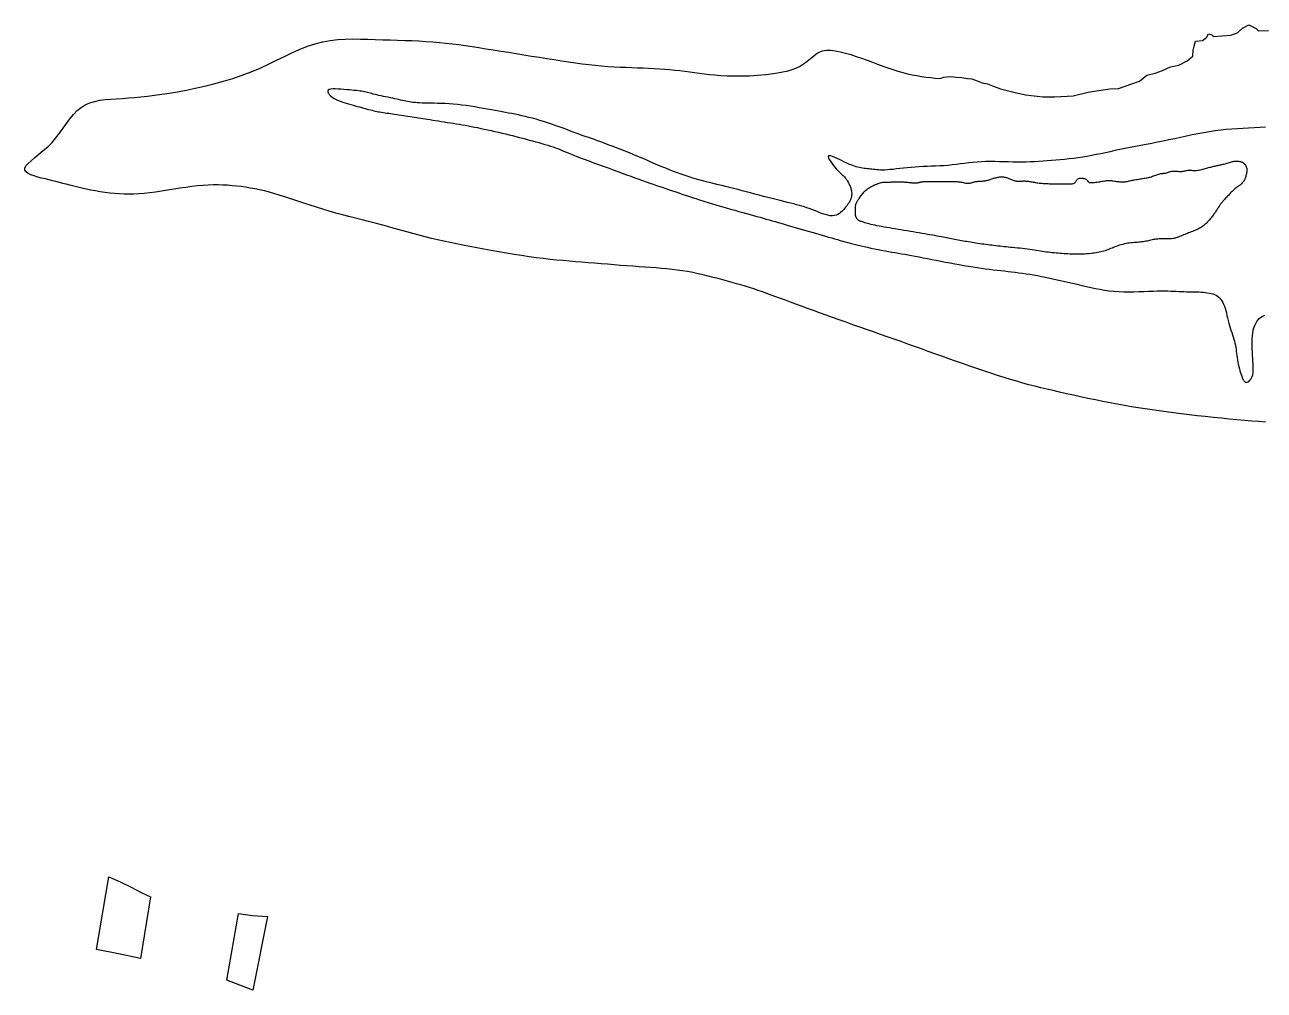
# Model space of a CAD drawing. Header units: inches. Extents: x 326978 to 343822, y 4677882 to 4690337.
# Drawn here: x 340305 to 340984, y 4689599 to 4690128 of the extents above; entities that cross this region are included whole.
import ezdxf

# ---------------------------------------------------------------- set-up
doc = ezdxf.new("R2010")
doc.units = ezdxf.units.IN
doc.header["$MEASUREMENT"] = 0
doc.layers.add('Parks', color=7, linetype='Continuous')

msp = doc.modelspace()

# ---------------------------------------------------------------- linework, layer by layer
at = {"layer": 'Parks'}
for points in [[(340984.755, 4689910.0538), (340981.0708, 4689910.3266), (340977.253, 4689910.6279), (340973.2991, 4689910.9592), (340969.2065, 4689911.3214), (340964.9794, 4689911.7152), (340960.6476, 4689912.1378), (340956.2478, 4689912.5855), (340951.8162, 4689913.0549), (340947.3895, 4689913.5424), (340943.0041, 4689914.0445), (340938.6964, 4689914.5576), (340934.5029, 4689915.0783), (340930.4489, 4689915.6044), (340926.5143, 4689916.1399), (340922.6679, 4689916.6903), (340918.8786, 4689917.261), (340915.115, 4689917.8574), (340911.346, 4689918.4851), (340907.5403, 4689919.1495), (340903.6666, 4689919.8559), (340899.7047, 4689920.6076), (340895.6773, 4689921.3978), (340891.6182, 4689922.2178), (340887.5611, 4689923.0586), (340883.5397, 4689923.9113), (340879.5876, 4689924.767), (340875.7387, 4689925.6167), (340872.0266, 4689926.4516), (340868.4731, 4689927.2663), (340865.0525, 4689928.0701), (340861.727, 4689928.8759), (340858.4591, 4689929.6966), (340855.2109, 4689930.545), (340851.9449, 4689931.434), (340848.6234, 4689932.3766), (340845.2088, 4689933.3855), (340841.6731, 4689934.4699), (340838.0284, 4689935.6231), (340834.2965, 4689936.8348), (340830.4991, 4689938.0945), (340826.6581, 4689939.3919), (340822.7953, 4689940.7165), (340818.9326, 4689942.058), (340815.0916, 4689943.4059), (340811.2892, 4689944.7517), (340807.5219, 4689946.094), (340803.7815, 4689947.4334), (340800.0594, 4689948.7702), (340796.3472, 4689950.1051), (340792.6365, 4689951.4385), (340788.9189, 4689952.7709), (340785.1858, 4689954.1028), (340781.4316, 4689955.4345), (340777.6605, 4689956.7658), (340773.8795, 4689958.096), (340770.0955, 4689959.4248), (340766.3155, 4689960.7516), (340762.5464, 4689962.0759), (340758.7951, 4689963.3972), (340755.0686, 4689964.7151), (340751.3751, 4689966.0282), (340747.7277, 4689967.3318), (340744.1407, 4689968.6206), (340740.6286, 4689969.8891), (340737.2058, 4689971.1318), (340733.8865, 4689972.3434), (340730.6852, 4689973.5182), (340727.6163, 4689974.6509), (340724.6889, 4689975.7373), (340721.892, 4689976.7781), (340719.209, 4689977.7754), (340716.6237, 4689978.731), (340714.1197, 4689979.6469), (340711.6806, 4689980.5252), (340709.2901, 4689981.3678), (340706.9318, 4689982.1768), (340704.5902, 4689982.9545), (340702.2531, 4689983.7055), (340699.909, 4689984.4346), (340697.5466, 4689985.147), (340695.1545, 4689985.8474), (340692.7212, 4689986.5409), (340690.2353, 4689987.2324), (340687.6856, 4689987.9269), (340685.0641, 4689988.6268), (340682.3776, 4689989.3248), (340679.6367, 4689990.0108), (340676.8516, 4689990.6751), (340674.0328, 4689991.3076), (340671.1908, 4689991.8986), (340668.3358, 4689992.438), (340665.4784, 4689992.9159), (340662.6247, 4689993.3261), (340659.7647, 4689993.676), (340656.8839, 4689993.977), (340653.9681, 4689994.2402), (340651.003, 4689994.4767), (340647.9741, 4689994.6978), (340644.8672, 4689994.9146), (340641.668, 4689995.1384), (340638.3677, 4689995.3778), (340634.98, 4689995.6323), (340631.524, 4689995.8989), (340628.0191, 4689996.1744), (340624.4845, 4689996.4558), (340620.9393, 4689996.7402), (340617.4029, 4689997.0244), (340613.8944, 4689997.3055), (340610.4258, 4689997.5823), (340606.9802, 4689997.8617), (340603.5333, 4689998.1522), (340600.0609, 4689998.4627), (340596.5387, 4689998.8017), (340592.9425, 4689999.1781), (340589.248, 4689999.6005), (340585.4311, 4690000.0776), (340581.4776, 4690000.6152), (340577.414, 4690001.2072), (340573.2771, 4690001.8449), (340569.1035, 4690002.5192), (340564.9299, 4690003.2213), (340560.793, 4690003.9422), (340556.7294, 4690004.6731), (340552.7759, 4690005.4049), (340548.9596, 4690006.1312), (340545.2697, 4690006.8556), (340541.6859, 4690007.5839), (340538.1879, 4690008.3222), (340534.7553, 4690009.0763), (340531.3678, 4690009.8522), (340528.005, 4690010.6559), (340524.6468, 4690011.4932), (340521.2758, 4690012.368), (340517.8874, 4690013.2749), (340514.4803, 4690014.2066), (340511.0528, 4690015.1557), (340507.6035, 4690016.1147), (340504.1309, 4690017.0762), (340500.6335, 4690018.0327), (340497.1098, 4690018.9768), (340493.5598, 4690019.9038), (340489.9892, 4690020.82), (340486.4051, 4690021.7343), (340482.8147, 4690022.6557), (340479.225, 4690023.5932), (340475.6432, 4690024.5557), (340472.0764, 4690025.5522), (340468.5318, 4690026.5917), (340465.0172, 4690027.6783), (340461.5432, 4690028.7975), (340458.1211, 4690029.9296), (340454.7623, 4690031.0553), (340451.4781, 4690032.155), (340448.2798, 4690033.2092), (340445.1787, 4690034.1985), (340442.1861, 4690035.1034), (340439.309, 4690035.9088), (340436.5364, 4690036.618), (340433.8531, 4690037.2385), (340431.2438, 4690037.7778), (340428.6933, 4690038.2436), (340426.1861, 4690038.6435), (340423.7071, 4690038.985), (340421.241, 4690039.2757), (340418.772, 4690039.5207), (340416.2825, 4690039.7151), (340413.7545, 4690039.8513), (340411.17, 4690039.9218), (340408.5109, 4690039.9193), (340405.7591, 4690039.8361), (340402.8968, 4690039.6649), (340399.9057, 4690039.3981), (340396.7769, 4690039.0335), (340393.537, 4690038.5901), (340390.2218, 4690038.0923), (340386.8669, 4690037.5642), (340383.5081, 4690037.0301), (340380.1809, 4690036.5144), (340376.9212, 4690036.0413), (340373.7646, 4690035.6351), (340370.7377, 4690035.3157), (340367.8302, 4690035.0855), (340365.0228, 4690034.9425), (340362.2962, 4690034.8847), (340359.6311, 4690034.9101), (340357.0081, 4690035.0168), (340354.4079, 4690035.2028), (340351.8112, 4690035.466), (340349.2049, 4690035.8029), (340346.6011, 4690036.2033), (340344.0181, 4690036.6551), (340341.4743, 4690037.1466), (340338.9879, 4690037.6659), (340336.5774, 4690038.201), (340334.2611, 4690038.7401), (340332.0573, 4690039.2712), (340329.9764, 4690039.7853), (340327.9966, 4690040.284), (340326.0882, 4690040.7717), (340324.2214, 4690041.2531), (340322.3665, 4690041.7325), (340320.4938, 4690042.2143), (340318.5734, 4690042.7031), (340316.5758, 4690043.2033), (340314.4926, 4690043.7212), (340312.402, 4690044.2708), (340310.4036, 4690044.868), (340308.597, 4690045.5287), (340307.0819, 4690046.2686), (340305.9579, 4690047.1036), (340305.3247, 4690048.0496), (340305.2818, 4690049.1225), (340305.8938, 4690050.3362), (340307.085, 4690051.6973), (340308.7445, 4690053.2107), (340310.7615, 4690054.881), (340313.025, 4690056.7131), (340315.4243, 4690058.7117), (340317.8484, 4690060.8815), (340320.1866, 4690063.2273), (340322.3545, 4690065.7412), (340324.3741, 4690068.3646), (340326.2939, 4690071.0263), (340328.1625, 4690073.6549), (340330.0284, 4690076.1794), (340331.9401, 4690078.5283), (340333.9461, 4690080.6304), (340336.0951, 4690082.4145), (340338.4247, 4690083.8301), (340340.9294, 4690084.9099), (340343.5929, 4690085.7072), (340346.3988, 4690086.2756), (340349.331, 4690086.6683), (340352.373, 4690086.9388), (340355.5086, 4690087.1405), (340358.7214, 4690087.3269), (340362.0023, 4690087.5442), (340365.3707, 4690087.8096), (340368.8532, 4690088.1333), (340372.4764, 4690088.5254), (340376.2669, 4690088.996), (340380.2512, 4690089.5552), (340384.456, 4690090.2131), (340388.9078, 4690090.9798), (340393.619, 4690091.8646), (340398.5451, 4690092.8741), (340403.6274, 4690094.014), (340408.807, 4690095.2899), (340414.0252, 4690096.7076), (340419.2233, 4690098.2727), (340424.3425, 4690099.9911), (340429.3241, 4690101.8684), (340434.1233, 4690103.8986), (340438.7512, 4690106.0287), (340443.2328, 4690108.1941), (340447.5933, 4690110.3299), (340451.8576, 4690112.3715), (340456.0508, 4690114.2542), (340460.1981, 4690115.9133), (340464.3244, 4690117.284), (340468.4503, 4690118.3202), (340472.578, 4690119.0497), (340476.7054, 4690119.5189), (340480.8301, 4690119.7742), (340484.9498, 4690119.862), (340489.0624, 4690119.8286), (340493.1656, 4690119.7204), (340497.257, 4690119.5838), (340501.3334, 4690119.4559), (340505.3866, 4690119.3368), (340509.4076, 4690119.2173), (340513.3871, 4690119.0883), (340517.316, 4690118.9405), (340521.1852, 4690118.7647), (340524.9854, 4690118.5519), (340528.7075, 4690118.2927), (340532.3488, 4690117.9801), (340535.9321, 4690117.6156), (340539.4867, 4690117.2024), (340543.0418, 4690116.7442), (340546.6266, 4690116.2444), (340550.2703, 4690115.7064), (340554.0024, 4690115.1337), (340557.8518, 4690114.5298), (340561.838, 4690113.8986), (340565.94, 4690113.2455), (340570.1266, 4690112.5765), (340574.3671, 4690111.8974), (340578.6303, 4690111.2143), (340582.8853, 4690110.5329), (340587.1012, 4690109.8592), (340591.2469, 4690109.1991), (340595.2974, 4690108.5585), (340599.2517, 4690107.9435), (340603.1148, 4690107.36), (340606.8916, 4690106.8141), (340610.5871, 4690106.3118), (340614.2063, 4690105.8591), (340617.7542, 4690105.4621), (340621.2356, 4690105.1267), (340624.655, 4690104.8561), (340628.0142, 4690104.6412), (340631.3145, 4690104.4701), (340634.557, 4690104.331), (340637.743, 4690104.2118), (340640.8738, 4690104.1007), (340643.9505, 4690103.9857), (340646.9745, 4690103.8549), (340649.947, 4690103.6984), (340652.87, 4690103.5147), (340655.7453, 4690103.3042), (340658.5751, 4690103.0674), (340661.3612, 4690102.8049), (340664.1057, 4690102.5171), (340666.8106, 4690102.2046), (340669.4778, 4690101.8677), (340672.1171, 4690101.5096), (340674.7698, 4690101.143), (340677.485, 4690100.7834), (340680.3117, 4690100.4461), (340683.299, 4690100.1464), (340686.496, 4690099.8997), (340689.9518, 4690099.7215), (340693.7154, 4690099.6269), (340697.8083, 4690099.6311), (340702.1422, 4690099.7478), (340706.601, 4690099.9903), (340711.0687, 4690100.3721), (340715.4294, 4690100.9065), (340719.567, 4690101.6068), (340723.3655, 4690102.4865), (340726.709, 4690103.559), (340729.5187, 4690104.8232), (340731.8649, 4690106.2213), (340733.8552, 4690107.6808), (340735.5971, 4690109.1294), (340737.1983, 4690110.4947), (340738.7663, 4690111.7045), (340740.4086, 4690112.6863), (340742.2329, 4690113.3679), (340744.3219, 4690113.6963), (340746.6598, 4690113.6963), (340749.2058, 4690113.4118), (340751.9194, 4690112.887), (340754.7599, 4690112.166), (340757.6867, 4690111.2929), (340760.6591, 4690110.3118), (340763.6364, 4690109.2668), (340766.5845, 4690108.1972), (340769.4955, 4690107.1237), (340772.3678, 4690106.0621), (340775.2, 4690105.0282), (340777.9905, 4690104.0379), (340780.7379, 4690103.1071), (340783.4407, 4690102.2516), (340786.0974, 4690101.4872), (340788.7086, 4690100.8254), (340791.283, 4690100.2591), (340793.8317, 4690099.7771), (340796.3656, 4690099.3679), (340798.8955, 4690099.0202), (340801.4323, 4690098.7225), (340803.9869, 4690098.4635), (340806.5703, 4690098.2317), (340808.61, 4690099.0088), (340812.2531, 4690099.2463), (340815.5003, 4690099.0088), (340818.5098, 4690098.8505), (340821.5986, 4690098.138), (340824.0537, 4690098.0589), (340826.8257, 4690096.8715), (340829.5977, 4690095.9215), (340832.5281, 4690095.2091), (340835.2208, 4690094.2591), (340839.7352, 4690092.5967), (340847.7343, 4690090.5385), (340853.4366, 4690089.1928), (340862.8613, 4690088.1636), (340869.514, 4690088.2428), (340879.493, 4690088.7178), (340887.6505, 4690090.6968), (340892.1987, 4690091.5076), (340899.6188, 4690092.475), (340904.2968, 4690092.7974), (340911.5555, 4690095.3772), (340915.7495, 4690096.667), (340919.7822, 4690100.0528), (340924.2988, 4690101.1815), (340928.4928, 4690102.6326), (340932.848, 4690104.5673), (340937.3646, 4690105.5347), (340941.8812, 4690107.9532), (340944.9461, 4690110.5329), (340945.2687, 4690113.7575), (340945.7526, 4690115.8535), (340946.3978, 4690118.5944), (340950.2692, 4690119.0782), (340952.5274, 4690120.6905), (340953.6566, 4690122.6252), (340955.431, 4690122.1416), (340956.3988, 4690121.1741), (340960.9154, 4690121.6578), (340965.9159, 4690121.9803), (340969.4647, 4690123.2701), (340972.2069, 4690125.8499), (340975.7556, 4690127.6234), (340979.627, 4690125.5274), (340980.9175, 4690124.2376), (340986.4019, 4690124.56)], [(340984.8132, 4690071.5825), (340981.6734, 4690071.3352), (340978.5712, 4690071.1302), (340975.5016, 4690070.9547), (340972.4549, 4690070.7908), (340969.4218, 4690070.621), (340966.3927, 4690070.4274), (340963.3581, 4690070.1924), (340960.3085, 4690069.8983), (340957.2344, 4690069.5273), (340954.1289, 4690069.0673), (340950.9956, 4690068.5287), (340947.8409, 4690067.9274), (340944.6708, 4690067.2792), (340941.4918, 4690066.6002), (340938.31, 4690065.9062), (340935.1317, 4690065.2132), (340931.9631, 4690064.537), (340928.8107, 4690063.8902), (340925.6818, 4690063.2709), (340922.5838, 4690062.6739), (340919.5241, 4690062.0939), (340916.5102, 4690061.5259), (340913.5495, 4690060.9644), (340910.6495, 4690060.4043), (340907.8176, 4690059.8403), (340905.0585, 4690059.2692), (340902.3657, 4690058.6955), (340899.7303, 4690058.126), (340897.1429, 4690057.5672), (340894.5945, 4690057.0257), (340892.0758, 4690056.5082), (340889.5778, 4690056.0213), (340887.0913, 4690055.5716), (340884.6092, 4690055.164), (340882.1332, 4690054.7967), (340879.6668, 4690054.4662), (340877.2138, 4690054.1691), (340874.7778, 4690053.9018), (340872.3625, 4690053.6608), (340869.9716, 4690053.4427), (340867.6087, 4690053.244), (340865.2753, 4690053.062), (340862.9637, 4690052.8985), (340860.664, 4690052.7557), (340858.3662, 4690052.6362), (340856.0606, 4690052.5425), (340853.7371, 4690052.477), (340851.3858, 4690052.4422), (340848.9969, 4690052.4406), (340846.5641, 4690052.4721), (340844.0962, 4690052.5261), (340841.6057, 4690052.5893), (340839.105, 4690052.6485), (340836.6066, 4690052.6906), (340834.123, 4690052.7024), (340831.6667, 4690052.6705), (340829.2501, 4690052.5819), (340826.8821, 4690052.4279), (340824.5572, 4690052.219), (340822.2664, 4690051.9701), (340820.0005, 4690051.6963), (340817.7505, 4690051.4126), (340815.5073, 4690051.134), (340813.2617, 4690050.8755), (340811.0048, 4690050.6522), (340808.7301, 4690050.4747), (340806.4425, 4690050.3361), (340804.1494, 4690050.2253), (340801.8583, 4690050.131), (340799.5769, 4690050.0419), (340797.3126, 4690049.9469), (340795.0729, 4690049.8347), (340792.8653, 4690049.6941), (340790.6983, 4690049.5177), (340788.5838, 4690049.3136), (340786.5348, 4690049.0936), (340784.564, 4690048.8697), (340782.6845, 4690048.6536), (340780.9091, 4690048.4574), (340779.2507, 4690048.2929), (340777.7221, 4690048.172), (340776.3313, 4690048.1033), (340775.0665, 4690048.0822), (340773.9107, 4690048.1007), (340772.8471, 4690048.1509), (340771.8588, 4690048.2249), (340770.9291, 4690048.3147), (340770.0409, 4690048.4125), (340769.1776, 4690048.5103), (340768.3247, 4690048.6023), (340767.4777, 4690048.6913), (340766.6347, 4690048.7823), (340765.7936, 4690048.8802), (340764.9526, 4690048.9901), (340764.1096, 4690049.1167), (340763.2626, 4690049.2652), (340762.4097, 4690049.4404), (340761.5472, 4690049.6475), (340760.6648, 4690049.8916), (340759.7508, 4690050.1784), (340758.7931, 4690050.5133), (340757.7799, 4690050.9017), (340756.6992, 4690051.349), (340755.5393, 4690051.8607), (340754.2882, 4690052.4423), (340752.9454, 4690053.0906), (340751.5566, 4690053.7675), (340750.1786, 4690054.4267), (340748.8686, 4690055.0214), (340747.6834, 4690055.5051), (340746.6802, 4690055.8313), (340745.916, 4690055.9534), (340745.4476, 4690055.8247), (340745.3138, 4690055.4155), (340745.4793, 4690054.7631), (340745.8908, 4690053.9214), (340746.4945, 4690052.9444), (340747.2371, 4690051.8862), (340748.0649, 4690050.8007), (340748.9244, 4690049.7419), (340749.7622, 4690048.764), (340750.5343, 4690047.9089), (340751.236, 4690047.1718), (340751.8723, 4690046.5358), (340752.4482, 4690045.984), (340752.9685, 4690045.4996), (340753.4383, 4690045.0658), (340753.8624, 4690044.6656), (340754.2459, 4690044.2823), (340754.5936, 4690043.9015), (340754.9101, 4690043.5192), (340755.1999, 4690043.134), (340755.4673, 4690042.7443), (340755.7169, 4690042.3487), (340755.9531, 4690041.9456), (340756.1804, 4690041.5336), (340756.4032, 4690041.1113), (340756.6248, 4690040.6771), (340756.8434, 4690040.23), (340757.056, 4690039.769), (340757.2597, 4690039.2932), (340757.4516, 4690038.8015), (340757.6285, 4690038.293), (340757.7877, 4690037.7667), (340757.926, 4690037.2215), (340758.0401, 4690036.6571), (340758.1256, 4690036.0753), (340758.1773, 4690035.4787), (340758.1903, 4690034.8697), (340758.1598, 4690034.2507), (340758.0806, 4690033.6244), (340757.9479, 4690032.9931), (340757.7568, 4690032.3593), (340757.5036, 4690031.7247), (340757.191, 4690031.0876), (340756.8229, 4690030.4455), (340756.4032, 4690029.796), (340755.9359, 4690029.1367), (340755.425, 4690028.4649), (340754.8745, 4690027.7782), (340754.2882, 4690027.0743), (340753.6679, 4690026.3553), (340753.0057, 4690025.6434), (340752.2916, 4690024.9652), (340751.5155, 4690024.3475), (340750.6671, 4690023.8172), (340749.7364, 4690023.4009), (340748.7134, 4690023.1255), (340747.5878, 4690023.0178), (340746.3547, 4690023.0949), (340745.0302, 4690023.3353), (340743.6354, 4690023.7076), (340742.1914, 4690024.1807), (340740.7194, 4690024.7233), (340739.2406, 4690025.3043), (340737.7761, 4690025.8923), (340736.3471, 4690026.4563), (340734.967, 4690026.9718), (340733.6185, 4690027.4428), (340732.2765, 4690027.8799), (340730.9157, 4690028.294), (340729.5113, 4690028.6957), (340728.0379, 4690029.0959), (340726.4706, 4690029.5054), (340724.7842, 4690029.9348), (340722.9606, 4690030.3928), (340721.0096, 4690030.8793), (340718.948, 4690031.392), (340716.7925, 4690031.9286), (340714.56, 4690032.4867), (340712.2671, 4690033.0643), (340709.9306, 4690033.6589), (340707.5674, 4690034.2682), (340705.1931, 4690034.8894), (340702.8189, 4690035.5171), (340700.4551, 4690036.1452), (340698.1117, 4690036.7678), (340695.7991, 4690037.3787), (340693.5273, 4690037.9721), (340691.3066, 4690038.5418), (340689.147, 4690039.0818), (340687.0548, 4690039.589), (340685.0195, 4690040.0714), (340683.0269, 4690040.54), (340681.0626, 4690041.0056), (340679.1121, 4690041.4791), (340677.1611, 4690041.9714), (340675.1952, 4690042.4935), (340673.2001, 4690043.0562), (340671.165, 4690043.6679), (340669.0933, 4690044.3271), (340666.992, 4690045.0297), (340664.8683, 4690045.7716), (340662.7293, 4690046.5489), (340660.5818, 4690047.3573), (340658.4331, 4690048.193), (340656.2901, 4690049.0518), (340654.1572, 4690049.93), (340652.0279, 4690050.8254), (340649.893, 4690051.7363), (340647.7434, 4690052.6609), (340645.5697, 4690053.5973), (340643.3629, 4690054.5437), (340641.1137, 4690055.4984), (340638.8129, 4690056.4596), (340636.4577, 4690057.4241), (340634.0708, 4690058.3834), (340631.6815, 4690059.3277), (340629.3189, 4690060.2471), (340627.012, 4690061.1319), (340624.7901, 4690061.9721), (340622.6823, 4690062.7581), (340620.7178, 4690063.4798), (340618.9144, 4690064.1321), (340617.2451, 4690064.7274), (340615.6716, 4690065.2828), (340614.1556, 4690065.8153), (340612.6589, 4690066.342), (340611.143, 4690066.88), (340609.5697, 4690067.4463), (340607.9007, 4690068.058), (340606.1076, 4690068.7269), (340604.2011, 4690069.4443), (340602.2021, 4690070.1964), (340600.1311, 4690070.9694), (340598.009, 4690071.7494), (340595.8563, 4690072.5226), (340593.6939, 4690073.275), (340591.5423, 4690073.9929), (340589.4193, 4690074.6651), (340587.33, 4690075.2916), (340585.2766, 4690075.8748), (340583.2612, 4690076.4174), (340581.2861, 4690076.9221), (340579.3533, 4690077.3913), (340577.465, 4690077.8277), (340575.6234, 4690078.234), (340573.8267, 4690078.6132), (340572.0582, 4690078.9714), (340570.297, 4690079.3148), (340568.5226, 4690079.65), (340566.7141, 4690079.9833), (340564.851, 4690080.3214), (340562.9124, 4690080.6705), (340560.8778, 4690081.0372), (340558.7333, 4690081.4251), (340556.4935, 4690081.8266), (340554.1796, 4690082.2316), (340551.813, 4690082.6296), (340549.4152, 4690083.0104), (340547.0075, 4690083.3637), (340544.6113, 4690083.6791), (340542.2479, 4690083.9464), (340539.9365, 4690084.1583), (340537.6875, 4690084.32), (340535.5088, 4690084.4396), (340533.4085, 4690084.5254), (340531.3946, 4690084.5855), (340529.4752, 4690084.6282), (340527.6583, 4690084.6617), (340525.9521, 4690084.6941), (340524.3616, 4690084.7327), (340522.8809, 4690084.7806), (340521.501, 4690084.8398), (340520.2131, 4690084.9124), (340519.0083, 4690085.0005), (340517.8778, 4690085.1062), (340516.8126, 4690085.2315), (340515.8038, 4690085.3785), (340514.8414, 4690085.5485), (340513.9096, 4690085.7392), (340512.9918, 4690085.9478), (340512.0709, 4690086.1713), (340511.1303, 4690086.4066), (340510.1529, 4690086.6509), (340509.122, 4690086.9011), (340508.0208, 4690087.1543), (340506.839, 4690087.408), (340505.5938, 4690087.6616), (340504.309, 4690087.9153), (340503.0083, 4690088.169), (340501.7155, 4690088.4227), (340500.4544, 4690088.6764), (340499.2489, 4690088.93), (340498.1227, 4690089.1837), (340497.0929, 4690089.4369), (340496.1498, 4690089.6871), (340495.2771, 4690089.9314), (340494.4585, 4690090.1667), (340493.6775, 4690090.3902), (340492.9178, 4690090.5988), (340492.1632, 4690090.7895), (340491.3971, 4690090.9595), (340490.6036, 4690091.1071), (340489.7685, 4690091.2363), (340488.8779, 4690091.3526), (340487.9179, 4690091.4616), (340486.8747, 4690091.5685), (340485.7342, 4690091.6789), (340484.4828, 4690091.7982), (340483.1064, 4690091.9319), (340481.6032, 4690092.0814), (340480.0192, 4690092.2319), (340478.4124, 4690092.3645), (340476.8408, 4690092.4604), (340475.3624, 4690092.5009), (340474.0351, 4690092.467), (340472.9171, 4690092.34), (340472.0662, 4690092.1011), (340471.526, 4690091.7383), (340471.2817, 4690091.268), (340471.3041, 4690090.7135), (340471.5639, 4690090.098), (340472.0319, 4690089.4449), (340472.6789, 4690088.7774), (340473.4756, 4690088.1189), (340474.3927, 4690087.4925), (340475.4035, 4690086.9168), (340476.4911, 4690086.3906), (340477.6412, 4690085.908), (340478.8394, 4690085.4631), (340480.0713, 4690085.0499), (340481.3225, 4690084.6624), (340482.5787, 4690084.2948), (340483.8254, 4690083.941), (340485.0504, 4690083.5963), (340486.2491, 4690083.2606), (340487.419, 4690082.9347), (340488.5577, 4690082.6197), (340489.6627, 4690082.3167), (340490.7315, 4690082.0265), (340491.7616, 4690081.7502), (340492.7506, 4690081.4888), (340493.6978, 4690081.2428), (340494.6098, 4690081.0118), (340495.4951, 4690080.7946), (340496.362, 4690080.5903), (340497.2189, 4690080.3979), (340498.0744, 4690080.2164), (340498.9369, 4690080.0448), (340499.8147, 4690079.8821), (340500.7151, 4690079.7272), (340501.6413, 4690079.5783), (340502.5951, 4690079.4335), (340503.5783, 4690079.291), (340504.5928, 4690079.1487), (340505.6405, 4690079.0049), (340506.7234, 4690078.8575), (340507.8432, 4690078.7047), (340509.0002, 4690078.5451), (340510.1878, 4690078.379), (340511.3974, 4690078.2073), (340512.6207, 4690078.0309), (340513.8494, 4690077.8506), (340515.075, 4690077.6673), (340516.2892, 4690077.4818), (340517.4835, 4690077.295), (340518.6534, 4690077.1075), (340519.8093, 4690076.9185), (340520.9653, 4690076.7269), (340522.1356, 4690076.5315), (340523.3344, 4690076.3314), (340524.5759, 4690076.1253), (340525.8743, 4690075.9122), (340527.2436, 4690075.691), (340528.6935, 4690075.461), (340530.2145, 4690075.2228), (340531.7926, 4690074.9773), (340533.4138, 4690074.7257), (340535.0639, 4690074.4689), (340536.729, 4690074.2078), (340538.395, 4690073.9436), (340540.0479, 4690073.6772), (340541.6778, 4690073.409), (340543.2916, 4690073.137), (340544.9007, 4690072.8589), (340546.5162, 4690072.5721), (340548.1492, 4690072.2741), (340549.8111, 4690071.9624), (340551.513, 4690071.6345), (340553.266, 4690071.2878), (340555.0778, 4690070.9207), (340556.9413, 4690070.534), (340558.8457, 4690070.1295), (340560.7802, 4690069.7086), (340562.7341, 4690069.2732), (340564.6966, 4690068.8248), (340566.6571, 4690068.3652), (340568.6047, 4690067.8958), (340570.5305, 4690067.4186), (340572.4328, 4690066.9352), (340574.3118, 4690066.4478), (340576.1674, 4690065.9582), (340577.9998, 4690065.4685), (340579.8091, 4690064.9804), (340581.5954, 4690064.4961), (340583.3588, 4690064.0174), (340585.0981, 4690063.5457), (340586.8065, 4690063.0798), (340588.476, 4690062.6177), (340590.0986, 4690062.1577), (340591.6661, 4690061.6979), (340593.1706, 4690061.2364), (340594.604, 4690060.7715), (340595.9583, 4690060.3012), (340597.2338, 4690059.8227), (340598.4646, 4690059.3294), (340599.6932, 4690058.8135), (340600.962, 4690058.2676), (340602.3137, 4690057.6838), (340603.7907, 4690057.0546), (340605.4355, 4690056.3722), (340607.2906, 4690055.6292), (340609.3841, 4690054.821), (340611.6868, 4690053.9562), (340614.1552, 4690053.0469), (340616.7455, 4690052.1049), (340619.4142, 4690051.1421), (340622.1178, 4690050.1704), (340624.8125, 4690049.2017), (340627.4548, 4690048.2478), (340630.0092, 4690047.319), (340632.4723, 4690046.4177), (340634.8488, 4690045.5448), (340637.1434, 4690044.7012), (340639.3608, 4690043.8875), (340641.5056, 4690043.1046), (340643.5827, 4690042.3534), (340645.5967, 4690041.6345), (340647.5525, 4690040.948), (340649.4556, 4690040.2901), (340651.3118, 4690039.6565), (340653.1268, 4690039.0425), (340654.9065, 4690038.4438), (340656.6565, 4690037.8557), (340658.3826, 4690037.2739), (340660.0906, 4690036.6937), (340661.7882, 4690036.1111), (340663.4919, 4690035.523), (340665.22, 4690034.9268), (340666.9908, 4690034.3198), (340668.8229, 4690033.6995), (340670.7346, 4690033.0631), (340672.7442, 4690032.408), (340674.8703, 4690031.7316), (340677.1231, 4690031.0328), (340679.4806, 4690030.3172), (340681.9127, 4690029.5922), (340684.3892, 4690028.8649), (340686.8802, 4690028.1426), (340689.3555, 4690027.4326), (340691.785, 4690026.742), (340694.1386, 4690026.0782), (340696.3923, 4690025.4468), (340698.5468, 4690024.8464), (340700.6087, 4690024.2742), (340702.585, 4690023.7273), (340704.4822, 4690023.2028), (340706.3072, 4690022.6978), (340708.0666, 4690022.2095), (340709.7674, 4690021.7348), (340711.4177, 4690021.2706), (340713.0322, 4690020.8129), (340714.6271, 4690020.3572), (340716.2186, 4690019.899), (340717.8229, 4690019.4341), (340719.4562, 4690018.958), (340721.1347, 4690018.4662), (340722.8746, 4690017.9545), (340724.6868, 4690017.42), (340726.5616, 4690016.8662), (340728.4836, 4690016.2985), (340730.4378, 4690015.722), (340732.4089, 4690015.1418), (340734.382, 4690014.5633), (340736.3417, 4690013.9916), (340738.273, 4690013.4318), (340740.1626, 4690012.8885), (340742.0051, 4690012.3624), (340743.797, 4690011.8537), (340745.5348, 4690011.3625), (340747.2151, 4690010.8889), (340748.8342, 4690010.433), (340750.3887, 4690009.995), (340751.8751, 4690009.5748), (340753.2946, 4690009.172), (340754.667, 4690008.7836), (340756.0168, 4690008.406), (340757.3684, 4690008.0356), (340758.7465, 4690007.6688), (340760.1755, 4690007.302), (340761.6799, 4690006.9316), (340763.2842, 4690006.554), (340765.0046, 4690006.1668), (340766.8242, 4690005.773), (340768.718, 4690005.3764), (340770.6607, 4690004.9812), (340772.6272, 4690004.5913), (340774.5924, 4690004.211), (340776.531, 4690003.8441), (340778.418, 4690003.4948), (340780.2367, 4690003.1652), (340782.0042, 4690002.8505), (340783.746, 4690002.5438), (340785.4879, 4690002.2382), (340787.2554, 4690001.9271), (340789.074, 4690001.6036), (340790.9695, 4690001.2608), (340792.9674, 4690000.8921), (340795.0861, 4690000.4926), (340797.316, 4690000.0658), (340799.6399, 4689999.617), (340802.041, 4689999.1518), (340804.5022, 4689998.6756), (340807.0068, 4689998.1939), (340809.5376, 4689997.7121), (340812.0778, 4689997.2356), (340814.6118, 4689996.7694), (340817.1301, 4689996.3168), (340819.6243, 4689995.8803), (340822.0864, 4689995.4627), (340824.5081, 4689995.0666), (340826.8813, 4689994.6948), (340829.1977, 4689994.3499), (340831.4492, 4689994.0347), (340833.6307, 4689993.7503), (340835.7492, 4689993.4919), (340837.8149, 4689993.2531), (340839.838, 4689993.0276), (340841.8288, 4689992.8092), (340843.7973, 4689992.5914), (340845.7538, 4689992.368), (340847.7084, 4689992.1326), (340849.6712, 4689991.8795), (340851.6511, 4689991.6055), (340853.6571, 4689991.3083), (340855.6979, 4689990.9851), (340857.7826, 4689990.6337), (340859.9198, 4689990.2513), (340862.1186, 4689989.8356), (340864.3876, 4689989.384), (340866.7322, 4689988.8954), (340869.1422, 4689988.3746), (340871.604, 4689987.8276), (340874.1039, 4689987.2608), (340876.6282, 4689986.6801), (340879.1632, 4689986.0918), (340881.6953, 4689985.5019), (340884.2106, 4689984.9168), (340886.7001, 4689984.3432), (340889.1728, 4689983.791), (340891.6426, 4689983.2711), (340894.1231, 4689982.7941), (340896.628, 4689982.3707), (340899.171, 4689982.0116), (340901.7658, 4689981.7275), (340904.426, 4689981.529), (340907.1573, 4689981.4223), (340909.9322, 4689981.3943), (340912.715, 4689981.4274), (340915.4703, 4689981.504), (340918.1624, 4689981.6063), (340920.7556, 4689981.7168), (340923.2145, 4689981.8178), (340925.5034, 4689981.8917), (340927.597, 4689981.925), (340929.5117, 4689981.9212), (340931.2741, 4689981.8882), (340932.9108, 4689981.8336), (340934.4486, 4689981.7652), (340935.914, 4689981.6907), (340937.3337, 4689981.6179), (340938.7343, 4689981.5546), (340940.1369, 4689981.5064), (340941.5402, 4689981.4707), (340942.937, 4689981.4427), (340944.3204, 4689981.4176), (340945.6835, 4689981.3907), (340947.0191, 4689981.3572), (340948.3203, 4689981.3125), (340949.5802, 4689981.2517), (340950.7924, 4689981.1699), (340951.9542, 4689981.0613), (340953.0635, 4689980.9199), (340954.1183, 4689980.7397), (340955.1165, 4689980.5147), (340956.056, 4689980.2389), (340956.9348, 4689979.9063), (340957.7508, 4689979.5109), (340958.5031, 4689979.047), (340959.1946, 4689978.5102), (340959.8295, 4689977.8965), (340960.4116, 4689977.2016), (340960.9452, 4689976.4215), (340961.4342, 4689975.5521), (340961.8828, 4689974.5893), (340962.2948, 4689973.529), (340962.6751, 4689972.3709), (340963.0306, 4689971.1292), (340963.3691, 4689969.8221), (340963.698, 4689968.4677), (340964.0252, 4689967.0841), (340964.3582, 4689965.6894), (340964.7048, 4689964.3018), (340965.0724, 4689962.9392), (340965.4658, 4689961.6161), (340965.8771, 4689960.3321), (340966.2954, 4689959.0831), (340966.7098, 4689957.865), (340967.1094, 4689956.6738), (340967.4832, 4689955.5052), (340967.8205, 4689954.3552), (340968.1103, 4689953.2197), (340968.3456, 4689952.0945), (340968.5354, 4689950.9751), (340968.6923, 4689949.8568), (340968.8292, 4689948.7349), (340968.959, 4689947.6048), (340969.0943, 4689946.4619), (340969.248, 4689945.3015), (340969.433, 4689944.1189), (340969.6585, 4689942.9131), (340969.9201, 4689941.6976), (340970.2101, 4689940.4893), (340970.5205, 4689939.3054), (340970.8435, 4689938.1627), (340971.1713, 4689937.0784), (340971.4961, 4689936.0695), (340971.8099, 4689935.153), (340972.1077, 4689934.3433), (340972.3952, 4689933.6444), (340972.6808, 4689933.0575), (340972.9731, 4689932.584), (340973.2805, 4689932.225), (340973.6113, 4689931.982), (340973.9742, 4689931.8561), (340974.3776, 4689931.8488), (340974.8254, 4689931.9608), (340975.3039, 4689932.1911), (340975.7946, 4689932.5382), (340976.2793, 4689933.0007), (340976.7397, 4689933.5771), (340977.1575, 4689934.2659), (340977.5143, 4689935.0656), (340977.7918, 4689935.9747), (340977.977, 4689936.9913), (340978.0786, 4689938.1114), (340978.1104, 4689939.3304), (340978.0863, 4689940.6439), (340978.0201, 4689942.0473), (340977.9259, 4689943.5362), (340977.8174, 4689945.106), (340977.7087, 4689946.7522), (340977.6128, 4689948.4668), (340977.5403, 4689950.2279), (340977.501, 4689952.0099), (340977.5045, 4689953.7874), (340977.5608, 4689955.5349), (340977.6795, 4689957.2269), (340977.8704, 4689958.8379), (340978.1434, 4689960.3424), (340978.5052, 4689961.7196), (340978.9505, 4689962.9673), (340979.471, 4689964.0879), (340980.0585, 4689965.0839), (340980.7046, 4689965.9575), (340981.4012, 4689966.7114), (340982.1398, 4689967.3478), (340982.9123, 4689967.8692), (340983.7124, 4689968.2794), (340984.5418, 4689968.5872)]]:
    msp.add_lwpolyline(points, dxfattribs=at)
for points in [[(340974.6029, 4690048.0893), (340974.5941, 4690047.5931), (340974.5521, 4690047.0873), (340974.4806, 4690046.5754), (340974.3837, 4690046.0611), (340974.2653, 4690045.5481), (340974.1293, 4690045.0398), (340973.9796, 4690044.5401), (340973.819, 4690044.0519), (340973.6447, 4690043.5761), (340973.4528, 4690043.113), (340973.2394, 4690042.663), (340973.0006, 4690042.2263), (340972.7324, 4690041.8032), (340972.4308, 4690041.3941), (340972.092, 4690040.9992), (340971.7139, 4690040.6183), (340971.3021, 4690040.2496), (340970.8643, 4690039.8906), (340970.408, 4690039.5389), (340969.9407, 4690039.192), (340969.4702, 4690038.8475), (340969.0039, 4690038.503), (340968.5494, 4690038.1561), (340968.1124, 4690037.8045), (340967.6912, 4690037.4469), (340967.2821, 4690037.0821), (340966.8815, 4690036.7087), (340966.4858, 4690036.3257), (340966.0912, 4690035.9317), (340965.6943, 4690035.5256), (340965.2913, 4690035.1062), (340964.8798, 4690034.6733), (340964.4626, 4690034.2303), (340964.0435, 4690033.7819), (340963.6266, 4690033.3326), (340963.2158, 4690032.8869), (340962.8149, 4690032.4493), (340962.428, 4690032.0245), (340962.059, 4690031.617), (340961.7107, 4690031.2296), (340961.3814, 4690030.8586), (340961.0685, 4690030.4985), (340960.7693, 4690030.1438), (340960.481, 4690029.7891), (340960.2008, 4690029.429), (340959.9261, 4690029.0579), (340959.6542, 4690028.6706), (340959.3825, 4690028.2629), (340959.1099, 4690027.837), (340958.8356, 4690027.3966), (340958.5584, 4690026.9453), (340958.2777, 4690026.4868), (340957.9924, 4690026.0246), (340957.7016, 4690025.5624), (340957.4045, 4690025.1038), (340957.0999, 4690024.6513), (340956.7855, 4690024.2024), (340956.4591, 4690023.7535), (340956.1181, 4690023.301), (340955.7601, 4690022.8413), (340955.3827, 4690022.3706), (340954.9835, 4690021.8854), (340954.5601, 4690021.382), (340954.1108, 4690020.8587), (340953.6373, 4690020.3219), (340953.142, 4690019.7796), (340952.6272, 4690019.24), (340952.0955, 4690018.7113), (340951.5492, 4690018.2017), (340950.9909, 4690017.7193), (340950.4228, 4690017.2724), (340949.8468, 4690016.8668), (340949.2624, 4690016.4991), (340948.6683, 4690016.1634), (340948.0632, 4690015.8541), (340947.4461, 4690015.5654), (340946.8156, 4690015.2916), (340946.1705, 4690015.0268), (340945.5097, 4690014.7654), (340944.8327, 4690014.5024), (340944.1417, 4690014.2363), (340943.4398, 4690013.9667), (340942.73, 4690013.6927), (340942.0154, 4690013.414), (340941.2989, 4690013.1298), (340940.5837, 4690012.8395), (340939.8727, 4690012.5426), (340939.1678, 4690012.2397), (340938.4666, 4690011.9368), (340937.7654, 4690011.6412), (340937.0606, 4690011.3601), (340936.3485, 4690011.1009), (340935.6254, 4690010.8707), (340934.8879, 4690010.6768), (340934.1321, 4690010.5266), (340933.3563, 4690010.4246), (340932.5657, 4690010.3647), (340931.7671, 4690010.3381), (340930.9677, 4690010.336), (340930.1743, 4690010.3497), (340929.394, 4690010.3703), (340928.6336, 4690010.3891), (340927.9003, 4690010.3974), (340927.1986, 4690010.3878), (340926.5245, 4690010.3594), (340925.8717, 4690010.3129), (340925.2336, 4690010.2488), (340924.6041, 4690010.1677), (340923.9767, 4690010.0703), (340923.345, 4690009.9571), (340922.7028, 4690009.8288), (340922.0446, 4690009.6866), (340921.3699, 4690009.5348), (340920.6787, 4690009.3781), (340919.9715, 4690009.2214), (340919.2485, 4690009.0695), (340918.5101, 4690008.9274), (340917.7565, 4690008.7998), (340916.9881, 4690008.6915), (340916.205, 4690008.6056), (340915.4071, 4690008.5368), (340914.5941, 4690008.4784), (340913.7655, 4690008.4234), (340912.9213, 4690008.3647), (340912.0609, 4690008.2953), (340911.1842, 4690008.2085), (340910.2908, 4690008.0971), (340909.3817, 4690007.9557), (340908.4622, 4690007.7853), (340907.5391, 4690007.5882), (340906.619, 4690007.3669), (340905.7086, 4690007.1238), (340904.8146, 4690006.8613), (340903.9436, 4690006.5818), (340903.1023, 4690006.2878), (340902.295, 4690005.9821), (340901.5164, 4690005.6687), (340900.7591, 4690005.3524), (340900.0154, 4690005.0375), (340899.2778, 4690004.7287), (340898.5387, 4690004.4305), (340897.7905, 4690004.1475), (340897.0256, 4690003.8841), (340896.2381, 4690003.644), (340895.4284, 4690003.4262), (340894.5988, 4690003.229), (340893.7513, 4690003.0506), (340892.888, 4690002.8892), (340892.0111, 4690002.7429), (340891.1227, 4690002.6099), (340890.2249, 4690002.4885), (340889.3194, 4690002.3772), (340888.4059, 4690002.2764), (340887.484, 4690002.1872), (340886.553, 4690002.1105), (340885.6123, 4690002.047), (340884.6613, 4690001.9978), (340883.6994, 4690001.9637), (340882.726, 4690001.9457), (340881.7406, 4690001.9442), (340880.7434, 4690001.9578), (340879.7347, 4690001.9848), (340878.7148, 4690002.0232), (340877.6839, 4690002.0714), (340876.6425, 4690002.1274), (340875.5907, 4690002.1895), (340874.529, 4690002.2559), (340873.4579, 4690002.3252), (340872.3795, 4690002.3988), (340871.2963, 4690002.4785), (340870.2106, 4690002.566), (340869.125, 4690002.6632), (340868.0418, 4690002.772), (340866.9634, 4690002.894), (340865.8923, 4690003.0312), (340864.8291, 4690003.1845), (340863.7675, 4690003.3515), (340862.6991, 4690003.5287), (340861.616, 4690003.7129), (340860.5098, 4690003.9008), (340859.3724, 4690004.0889), (340858.1956, 4690004.274), (340856.9712, 4690004.4528), (340855.6947, 4690004.6225), (340854.3757, 4690004.7835), (340853.0276, 4690004.9366), (340851.6638, 4690005.0828), (340850.2976, 4690005.2229), (340848.9422, 4690005.3578), (340847.6112, 4690005.4885), (340846.3176, 4690005.6158), (340845.0715, 4690005.7407), (340843.8688, 4690005.8638), (340842.7018, 4690005.9857), (340841.563, 4690006.1069), (340840.4448, 4690006.2282), (340839.3396, 4690006.35), (340838.2398, 4690006.4731), (340837.138, 4690006.598), (340836.0283, 4690006.7253), (340834.9126, 4690006.8553), (340833.7944, 4690006.9883), (340832.6774, 4690007.1246), (340831.5653, 4690007.2646), (340830.4617, 4690007.4085), (340829.3702, 4690007.5567), (340828.2945, 4690007.7094), (340827.2373, 4690007.8667), (340826.1983, 4690008.028), (340825.1763, 4690008.1923), (340824.1701, 4690008.3588), (340823.1784, 4690008.5264), (340822.2, 4690008.6944), (340821.2337, 4690008.8617), (340820.2784, 4690009.0275), (340819.3328, 4690009.1912), (340818.396, 4690009.3534), (340817.4671, 4690009.515), (340816.5451, 4690009.6769), (340815.6292, 4690009.84), (340814.7185, 4690010.0052), (340813.812, 4690010.1735), (340812.9088, 4690010.3457), (340812.0066, 4690010.5226), (340811.0971, 4690010.7047), (340810.1707, 4690010.8922), (340809.2176, 4690011.0855), (340808.2281, 4690011.2849), (340807.1926, 4690011.4906), (340806.1013, 4690011.703), (340804.9445, 4690011.9223), (340803.7151, 4690012.1488), (340802.416, 4690012.3823), (340801.0527, 4690012.6224), (340799.6306, 4690012.8689), (340798.1552, 4690013.1215), (340796.6319, 4690013.3798), (340795.0661, 4690013.6435), (340793.4634, 4690013.9124), (340791.83, 4690014.186), (340790.175, 4690014.4629), (340788.5085, 4690014.7416), (340786.8405, 4690015.0206), (340785.181, 4690015.2984), (340783.54, 4690015.5735), (340781.9274, 4690015.8443), (340780.3533, 4690016.1094), (340778.8266, 4690016.3676), (340777.3514, 4690016.6198), (340775.9307, 4690016.8672), (340774.5676, 4690017.1109), (340773.2651, 4690017.3522), (340772.0262, 4690017.5923), (340770.854, 4690017.8324), (340769.7515, 4690018.0737), (340768.7212, 4690018.3167), (340767.764, 4690018.5591), (340766.8802, 4690018.7979), (340766.0699, 4690019.03), (340765.3336, 4690019.2524), (340764.6716, 4690019.4621), (340764.084, 4690019.656), (340763.5714, 4690019.8312), (340763.1323, 4690019.986), (340762.7597, 4690020.1244), (340762.4446, 4690020.2519), (340762.1782, 4690020.374), (340761.9519, 4690020.496), (340761.7568, 4690020.6235), (340761.5841, 4690020.762), (340761.4251, 4690020.9167), (340761.2726, 4690021.092), (340761.1261, 4690021.2863), (340760.9869, 4690021.4969), (340760.8562, 4690021.7212), (340760.7352, 4690021.9564), (340760.6251, 4690022.1998), (340760.5271, 4690022.4486), (340760.4425, 4690022.7001), (340760.372, 4690022.9522), (340760.3148, 4690023.2049), (340760.2698, 4690023.4589), (340760.2356, 4690023.7146), (340760.2112, 4690023.9727), (340760.1952, 4690024.2339), (340760.1866, 4690024.4988), (340760.1839, 4690024.7678), (340760.1862, 4690025.0417), (340760.1924, 4690025.3207), (340760.2017, 4690025.6051), (340760.213, 4690025.8953), (340760.2256, 4690026.1916), (340760.2385, 4690026.4942), (340760.2507, 4690026.8035), (340760.2615, 4690027.1198), (340760.2707, 4690027.4431), (340760.2817, 4690027.7724), (340760.2988, 4690028.1066), (340760.3261, 4690028.4444), (340760.3681, 4690028.7847), (340760.4288, 4690029.1261), (340760.5125, 4690029.4676), (340760.6235, 4690029.8078), (340760.7649, 4690030.1464), (340760.9354, 4690030.4858), (340761.1326, 4690030.8296), (340761.354, 4690031.1809), (340761.5972, 4690031.5431), (340761.8598, 4690031.9195), (340762.1394, 4690032.3135), (340762.4336, 4690032.7284), (340762.7402, 4690033.1659), (340763.0586, 4690033.6209), (340763.3886, 4690034.0868), (340763.7297, 4690034.557), (340764.0818, 4690035.0248), (340764.4445, 4690035.4834), (340764.8174, 4690035.9264), (340765.2004, 4690036.3469), (340765.5936, 4690036.7401), (340765.9996, 4690037.1081), (340766.4213, 4690037.455), (340766.8618, 4690037.7845), (340767.3241, 4690038.1008), (340767.8113, 4690038.4077), (340768.3263, 4690038.7091), (340768.8723, 4690039.009), (340769.4502, 4690039.3098), (340770.0533, 4690039.6079), (340770.6727, 4690039.8981), (340771.2997, 4690040.1753), (340771.9255, 4690040.4343), (340772.5413, 4690040.67), (340773.1383, 4690040.8773), (340773.7078, 4690041.0509), (340774.2437, 4690041.1874), (340774.7518, 4690041.2903), (340775.2405, 4690041.3648), (340775.7183, 4690041.4159), (340776.1936, 4690041.4489), (340776.675, 4690041.4688), (340777.171, 4690041.4809), (340777.69, 4690041.4902), (340778.2384, 4690041.501), (340778.8144, 4690041.5137), (340779.414, 4690041.5275), (340780.0333, 4690041.5419), (340780.6684, 4690041.5564), (340781.3153, 4690041.5702), (340781.9701, 4690041.5828), (340782.6289, 4690041.5936), (340783.2879, 4690041.6019), (340783.9448, 4690041.6065), (340784.5975, 4690041.6063), (340785.2438, 4690041.6001), (340785.8816, 4690041.5865), (340786.5088, 4690041.5645), (340787.1233, 4690041.5328), (340787.7229, 4690041.4902), (340788.3061, 4690041.4364), (340788.8732, 4690041.3743), (340789.4252, 4690041.3081), (340789.9629, 4690041.2415), (340790.4873, 4690041.1785), (340790.9992, 4690041.1231), (340791.4997, 4690041.0793), (340791.9895, 4690041.0509), (340792.4687, 4690041.0408), (340792.9333, 4690041.0476), (340793.3786, 4690041.069), (340793.7996, 4690041.1025), (340794.1915, 4690041.1457), (340794.5495, 4690041.1962), (340794.8687, 4690041.2516), (340795.1442, 4690041.3093), (340795.3747, 4690041.3673), (340795.5725, 4690041.4244), (340795.7533, 4690041.4797), (340795.9329, 4690041.5322), (340796.1271, 4690041.5811), (340796.3515, 4690041.6255), (340796.622, 4690041.6644), (340796.9543, 4690041.697), (340797.3602, 4690041.7226), (340797.8351, 4690041.7418), (340798.3707, 4690041.7556), (340798.9583, 4690041.7648), (340799.5896, 4690041.7704), (340800.2561, 4690041.7733), (340800.9492, 4690041.7744), (340801.6605, 4690041.7745), (340802.3827, 4690041.7746), (340803.1134, 4690041.7749), (340803.8514, 4690041.7759), (340804.5954, 4690041.7778), (340805.3443, 4690041.7808), (340806.0968, 4690041.7854), (340806.8517, 4690041.7918), (340807.6079, 4690041.8004), (340808.3637, 4690041.8111), (340809.1165, 4690041.823), (340809.8633, 4690041.8349), (340810.601, 4690041.8456), (340811.3265, 4690041.8539), (340812.0369, 4690041.8585), (340812.7291, 4690041.8583), (340813.4001, 4690041.8521), (340814.0478, 4690041.8386), (340814.6736, 4690041.817), (340815.2801, 4690041.7862), (340815.8696, 4690041.7455), (340816.4445, 4690041.6938), (340817.0073, 4690041.6304), (340817.5605, 4690041.5542), (340818.1063, 4690041.4644), (340818.6467, 4690041.3614), (340819.1806, 4690041.2512), (340819.7068, 4690041.1409), (340820.2235, 4690041.0379), (340820.7293, 4690040.9495), (340821.2226, 4690040.8829), (340821.7021, 4690040.8453), (340822.1661, 4690040.8441), (340822.614, 4690040.8839), (340823.0489, 4690040.9588), (340823.4747, 4690041.0603), (340823.8953, 4690041.1801), (340824.3148, 4690041.3095), (340824.7369, 4690041.4402), (340825.1658, 4690041.5635), (340825.6052, 4690041.6712), (340826.058, 4690041.7566), (340826.5224, 4690041.8218), (340826.9952, 4690041.8706), (340827.4735, 4690041.907), (340827.9541, 4690041.9349), (340828.4342, 4690041.9583), (340828.9107, 4690041.9811), (340829.3805, 4690042.0072), (340829.8415, 4690042.0401), (340830.2952, 4690042.0819), (340830.7441, 4690042.1339), (340831.1906, 4690042.1978), (340831.637, 4690042.275), (340832.0859, 4690042.367), (340832.5396, 4690042.4754), (340833.0006, 4690042.6016), (340833.4709, 4690042.7462), (340833.9509, 4690042.9053), (340834.4406, 4690043.0741), (340834.94, 4690043.2478), (340835.4491, 4690043.4214), (340835.9679, 4690043.5902), (340836.4963, 4690043.7493), (340837.0345, 4690043.8939), (340837.5816, 4690044.0198), (340838.1339, 4690044.1257), (340838.6868, 4690044.211), (340839.2357, 4690044.2751), (340839.7761, 4690044.3174), (340840.3036, 4690044.3373), (340840.8134, 4690044.3342), (340841.3011, 4690044.3074), (340841.7638, 4690044.2568), (340842.2053, 4690044.1835), (340842.6311, 4690044.0889), (340843.0465, 4690043.9747), (340843.4571, 4690043.8423), (340843.8684, 4690043.6932), (340844.2856, 4690043.529), (340844.7144, 4690043.3511), (340845.1588, 4690043.162), (340845.6174, 4690042.9671), (340846.0876, 4690042.7728), (340846.5665, 4690042.5855), (340847.0515, 4690042.4114), (340847.5398, 4690042.2571), (340848.0288, 4690042.1289), (340848.5156, 4690042.033), (340848.998, 4690041.9737), (340849.4756, 4690041.9466), (340849.9483, 4690041.9449), (340850.4162, 4690041.9619), (340850.8792, 4690041.9911), (340851.3374, 4690042.0257), (340851.7907, 4690042.0591), (340852.2392, 4690042.0847), (340852.6834, 4690042.0969), (340853.1264, 4690042.0948), (340853.5719, 4690042.0788), (340854.0234, 4690042.0492), (340854.4846, 4690042.0062), (340854.9591, 4690041.9502), (340855.4506, 4690041.8815), (340855.9627, 4690041.8004), (340856.4984, 4690041.7076), (340857.0577, 4690041.6057), (340857.64, 4690041.4978), (340858.2447, 4690041.3869), (340858.8713, 4690041.2759), (340859.5191, 4690041.168), (340860.1874, 4690041.0661), (340860.8758, 4690040.9733), (340861.5826, 4690040.892), (340862.3024, 4690040.8223), (340863.029, 4690040.7634), (340863.7558, 4690040.7149), (340864.4765, 4690040.676), (340865.1848, 4690040.6462), (340865.8744, 4690040.6249), (340866.5387, 4690040.6115), (340867.1741, 4690040.6051), (340867.7864, 4690040.6042), (340868.3842, 4690040.6069), (340868.9759, 4690040.6115), (340869.57, 4690040.616), (340870.1751, 4690040.6187), (340870.7995, 4690040.6178), (340871.4518, 4690040.6115), (340872.1372, 4690040.5985), (340872.8478, 4690040.5804), (340873.5722, 4690040.5592), (340874.2995, 4690040.5372), (340875.0182, 4690040.5163), (340875.7172, 4690040.4988), (340876.3853, 4690040.4867), (340877.0113, 4690040.4822), (340877.5863, 4690040.4877), (340878.1103, 4690040.5069), (340878.5858, 4690040.5436), (340879.0153, 4690040.6018), (340879.4012, 4690040.6854), (340879.7458, 4690040.7984), (340880.0517, 4690040.9448), (340880.3212, 4690041.1284), (340880.5576, 4690041.3508), (340880.768, 4690041.6037), (340880.9602, 4690041.8767), (340881.1422, 4690042.159), (340881.3217, 4690042.4401), (340881.5066, 4690042.7094), (340881.7049, 4690042.9563), (340881.9244, 4690043.1702), (340882.1711, 4690043.3429), (340882.444, 4690043.4755), (340882.7398, 4690043.5719), (340883.0557, 4690043.6355), (340883.3885, 4690043.67), (340883.7353, 4690043.6791), (340884.0929, 4690043.6664), (340884.4585, 4690043.6355), (340884.8282, 4690043.5893), (340885.1959, 4690043.5276), (340885.5544, 4690043.4496), (340885.8969, 4690043.3544), (340886.2163, 4690043.241), (340886.5057, 4690043.1084), (340886.7582, 4690042.9559), (340886.9668, 4690042.7825), (340887.1287, 4690042.5889), (340887.2585, 4690042.3815), (340887.3749, 4690042.1688), (340887.4968, 4690041.9587), (340887.643, 4690041.7596), (340887.8322, 4690041.5795), (340888.0832, 4690041.4267), (340888.4148, 4690041.3093), (340888.8401, 4690041.2335), (340889.3497, 4690041.1971), (340889.9284, 4690041.1957), (340890.561, 4690041.2253), (340891.2324, 4690041.2816), (340891.9275, 4690041.3602), (340892.631, 4690041.457), (340893.3279, 4690041.5678), (340894.0059, 4690041.688), (340894.6652, 4690041.8125), (340895.3087, 4690041.9358), (340895.9395, 4690042.0524), (340896.5606, 4690042.1569), (340897.1751, 4690042.2438), (340897.7859, 4690042.3077), (340898.3961, 4690042.3432), (340899.0079, 4690042.3465), (340899.6207, 4690042.3213), (340900.2328, 4690042.2732), (340900.8429, 4690042.2075), (340901.4493, 4690042.1296), (340902.0505, 4690042.0451), (340902.6451, 4690041.9594), (340903.2315, 4690041.8779), (340903.8082, 4690041.8054), (340904.3737, 4690041.7434), (340904.9265, 4690041.693), (340905.465, 4690041.655), (340905.9878, 4690041.6303), (340906.4933, 4690041.6199), (340906.98, 4690041.6246), (340907.4464, 4690041.6453), (340907.8928, 4690041.6827), (340908.3268, 4690041.7358), (340908.7578, 4690041.8034), (340909.1951, 4690041.8844), (340909.6482, 4690041.9775), (340910.1264, 4690042.0815), (340910.6392, 4690042.1951), (340911.1959, 4690042.3173), (340911.8028, 4690042.4465), (340912.4536, 4690042.5806), (340913.139, 4690042.7171), (340913.8496, 4690042.8536), (340914.5759, 4690042.9877), (340915.3085, 4690043.1169), (340916.0382, 4690043.2389), (340916.7554, 4690043.3511), (340917.4526, 4690043.4526), (340918.1295, 4690043.547), (340918.7876, 4690043.6396), (340919.4285, 4690043.7356), (340920.0536, 4690043.84), (340920.6644, 4690043.9581), (340921.2625, 4690044.095), (340921.8494, 4690044.2558), (340922.4267, 4690044.4434), (340922.9957, 4690044.6519), (340923.5581, 4690044.8732), (340924.1153, 4690045.099), (340924.6689, 4690045.3212), (340925.2203, 4690045.5315), (340925.7712, 4690045.7219), (340926.3229, 4690045.8841), (340926.8762, 4690046.0126), (340927.428, 4690046.1127), (340927.9743, 4690046.1921), (340928.5112, 4690046.2588), (340929.0348, 4690046.3207), (340929.5411, 4690046.3857), (340930.0262, 4690046.4615), (340930.4861, 4690046.5561), (340930.9192, 4690046.6746), (340931.3326, 4690046.8109), (340931.7356, 4690046.9563), (340932.1378, 4690047.1021), (340932.5485, 4690047.2393), (340932.977, 4690047.3593), (340933.4328, 4690047.4533), (340933.9253, 4690047.5124), (340934.4604, 4690047.5311), (340935.0303, 4690047.5164), (340935.6239, 4690047.4788), (340936.2299, 4690047.4284), (340936.8371, 4690047.3756), (340937.4343, 4690047.3306), (340938.0103, 4690047.3039), (340938.5539, 4690047.3056), (340939.0577, 4690047.3429), (340939.5296, 4690047.4098), (340939.9816, 4690047.4973), (340940.4254, 4690047.5964), (340940.8728, 4690047.6978), (340941.3357, 4690047.7926), (340941.8258, 4690047.8717), (340942.355, 4690047.9259), (340942.9319, 4690047.9493), (340943.5522, 4690047.9481), (340944.2082, 4690047.9318), (340944.8924, 4690047.9098), (340945.5972, 4690047.8913), (340946.315, 4690047.8859), (340947.0382, 4690047.9029), (340947.7594, 4690047.9518), (340948.4719, 4690048.0391), (340949.1735, 4690048.1609), (340949.863, 4690048.3107), (340950.5391, 4690048.4816), (340951.2008, 4690048.6671), (340951.8466, 4690048.8604), (340952.4755, 4690049.055), (340953.0862, 4690049.2441), (340953.6782, 4690049.4223), (340954.2539, 4690049.5893), (340954.8162, 4690049.7461), (340955.3682, 4690049.8934), (340955.9129, 4690050.0323), (340956.4534, 4690050.1636), (340956.9927, 4690050.2882), (340957.5338, 4690050.4071), (340958.0793, 4690050.5214), (340958.63, 4690050.6333), (340959.1861, 4690050.7451), (340959.7479, 4690050.8594), (340960.3158, 4690050.9786), (340960.8901, 4690051.105), (340961.4711, 4690051.2411), (340962.059, 4690051.3893), (340962.6535, 4690051.5508), (340963.2513, 4690051.7221), (340963.8485, 4690051.8981), (340964.4412, 4690052.0742), (340965.0254, 4690052.2454), (340965.5971, 4690052.407), (340966.1525, 4690052.554), (340966.6876, 4690052.6816), (340967.1995, 4690052.7859), (340967.6892, 4690052.8665), (340968.1589, 4690052.9242), (340968.6108, 4690052.9594), (340969.0469, 4690052.9729), (340969.4694, 4690052.9651), (340969.8803, 4690052.9367), (340970.2819, 4690052.8884), (340970.6756, 4690052.8202), (340971.0605, 4690052.7309), (340971.435, 4690052.6185), (340971.7978, 4690052.4813), (340972.1473, 4690052.3174), (340972.4818, 4690052.1251), (340972.8001, 4690051.9025), (340973.1004, 4690051.6477), (340973.3812, 4690051.3597), (340973.6398, 4690051.04), (340973.8736, 4690050.6905), (340974.0798, 4690050.3134), (340974.2557, 4690049.911), (340974.3986, 4690049.4851), (340974.5057, 4690049.0381), (340974.5743, 4690048.5721), (340974.6029, 4690048.0893)], [(340351.3824, 4689660.946), (340357.5286, 4689658.2379), (340363.583, 4689655.3283), (340368.9388, 4689652.4188), (340374.2168, 4689650.0472), (340368.6352, 4689616.388), (340356.5812, 4689618.8304), (340344.6332, 4689621.2512), (340351.3824, 4689660.946)], [(340422.296, 4689640.97), (340430.066, 4689639.8496), (340438.14, 4689639.356), (340430.2632, 4689598.9456), (340415.8904, 4689604.4432), (340422.296, 4689640.97)]]:
    msp.add_lwpolyline(points, close=True, dxfattribs=at)

doc.saveas('drawing.dxf')
